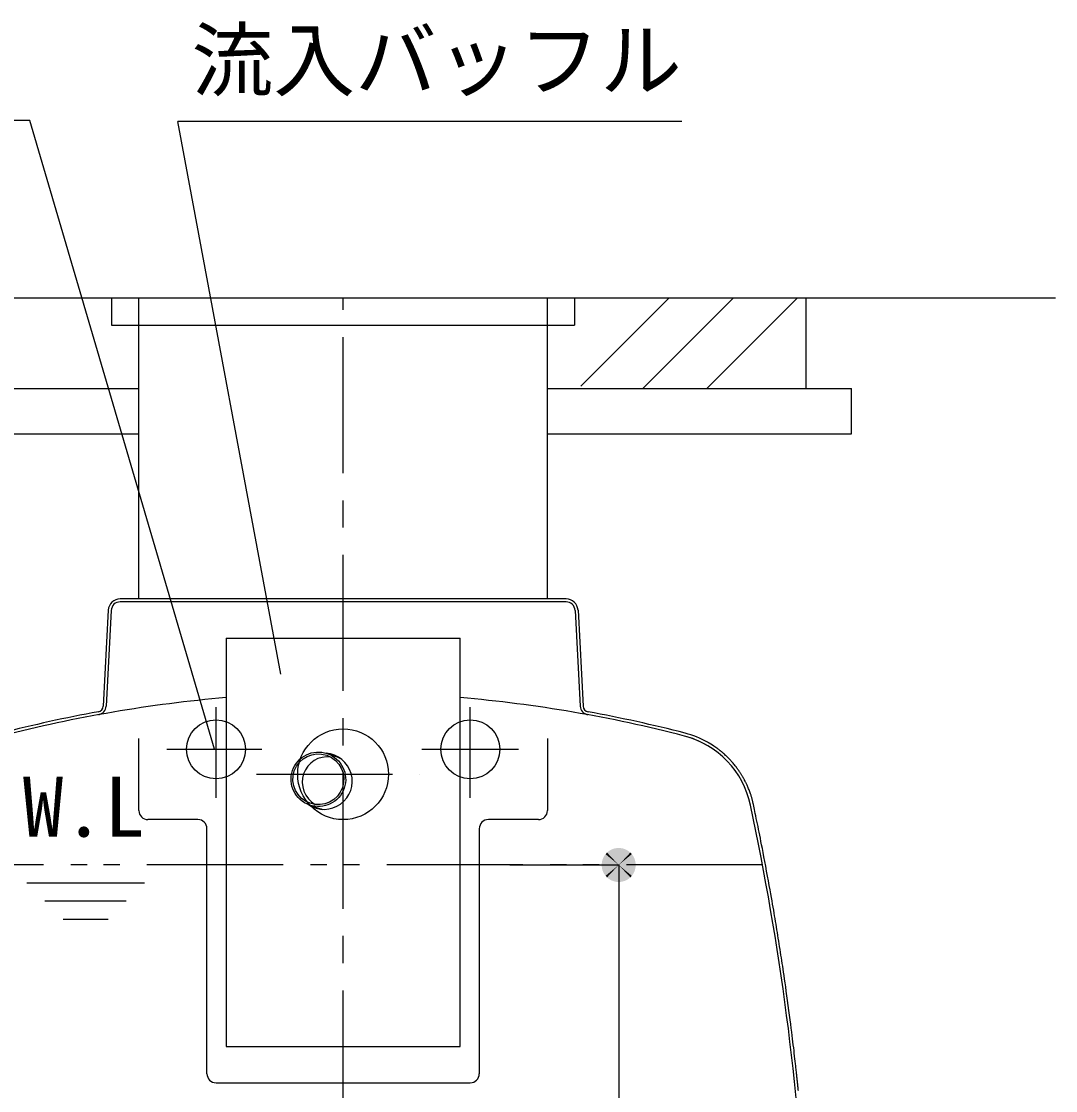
# Model space of a CAD drawing. Units: millimetres, scale not verified. Extents: x -8910 to 8910, y -6308 to 6308.
# Drawn here: x 673 to 1812, y -2356 to -1178 of the extents above; entities that cross this region are included whole.
import ezdxf
from ezdxf.enums import TextEntityAlignment as Align

# ---------------------------------------------------------------- set-up
doc = ezdxf.new("R2010")
doc.units = ezdxf.units.MM
doc.header["$LTSCALE"] = 30
doc.linetypes.add('CHAIN1', pattern=[8, 5, -1, 1, -1])
doc.linetypes.add('DOUBLE_CHAIN1', pattern=[8.8, 5, -1, 0.6, -0.6, 0.6, -1])
for name, color, linetype, lineweight in [('0-0_空気管', 3, 'Continuous', 25), ('0-1_機器', 2, 'Continuous', 25), ('0-4_00クル-フ-6寸法', 132, 'Continuous', 25)]:
    doc.layers.add(name, color=color, linetype=linetype, lineweight=lineweight)
doc.styles.add('ＭＳ ゴシック', font='')
doc.styles.get('ＭＳ ゴシック').set_extended_font_data('MS Gothic')

msp = doc.modelspace()

# ---------------------------------------------------------------- linework, layer by layer
at = {"layer": '0-0_空気管'}
for p, q in [((682.4, -1287.13), (397.4, -1287.13)), ((885.81, -1980.17), (682.4, -1287.13)), ((1400.75, -1288.38), (845.75, -1288.38)), ((958.91, -1897.45), (845.75, -1288.38)), ((772.67, -1482.67), (772.67, -1512.67)), ((802.8, -1814.47), (802.8, -1482.67)), ((1252.53, -1482.67), (1252.53, -1814.47)), ((772.67, -1512.67), (1282.67, -1512.67)), ((1273.18, -1814.47), (782.16, -1814.47)), ((1273.18, -1817.67), (782.16, -1817.67)), ((768.98, -1826.98), (763.44, -1932.55)), ((772.17, -1827.15), (766.64, -1932.71)), ((1283.17, -1827.15), (1288.7, -1932.71)), ((1286.36, -1826.98), (1291.89, -1932.55)), ((898.67, -1857.67), (1156.67, -1857.67)), ((898.67, -1857.67), (898.67, -2307.67)), ((1156.67, -2307.67), (1156.67, -1857.67)), ((802.67, -2047.67), (802.67, -1968.19)), ((1252.67, -1968.19), (1252.67, -2047.67)), ((1010.2, -1984.88), (1019.88, -1988.23)), ((990.57, -2041.57), (1001.59, -2045.39)), ((867.67, -2057.67), (812.67, -2057.67)), ((1242.67, -2057.67), (1187.67, -2057.67)), ((877.67, -2337.67), (877.67, -2067.67)), ((1177.67, -2067.67), (1177.67, -2337.67)), ((808.73, -2127.67), (679.23, -2127.67)), ((788.73, -2147.67), (699.23, -2147.67)), ((768.73, -2167.67), (719.23, -2167.67)), ((898.67, -2307.67), (1156.67, -2307.67)), ((887.67, -2347.67), (1167.67, -2347.67))]:
    msp.add_line(p, q, dxfattribs=at)
at = {"layer": '0-0_空気管', "linetype": 'CHAIN1'}
for p, q in [((1027.67, -3115.82), (1027.67, -1482.67)), ((887.67, -2033.7), (887.67, -1933.87)), ((1167.67, -2033.7), (1167.67, -1933.87)), ((833.41, -1980.17), (938.2, -1980.17)), ((1114.5, -1980.17), (1220.71, -1980.17)), ((932.07, -2007.67), (1112.23, -2007.67))]:
    msp.add_line(p, q, dxfattribs=at)
at = {"layer": '0-0_空気管', "linetype": 'DOUBLE_CHAIN1'}
msp.add_line((1489.62, -2107.67), (565.72, -2107.67), dxfattribs=at)
at = {"layer": '0-0_空気管'}
for points in [[(772.67, -1482.67), (1282.67, -1482.67), (1282.67, -1512.67)], [(1431.19, -1973.59), (1431.09, -1973.53), (1430.99, -1973.47), (1430.9, -1973.42), (1430.82, -1973.38), (1430.75, -1973.33), (1430.49, -1973.18), (1430.42, -1973.14), (1430.34, -1973.09), (1430.26, -1973.05), (1430.08, -1972.94), (1430, -1972.9), (1429.91, -1972.84), (1429.83, -1972.8), (1429.75, -1972.75), (1429.68, -1972.72), (1429.62, -1972.68), (1429.57, -1972.65), (1429.52, -1972.62), (1429.47, -1972.59), (1429.43, -1972.57), (1429.39, -1972.54), (1429.35, -1972.52), (1429.31, -1972.51), (1429.28, -1972.48), (1429.25, -1972.47), (1429.22, -1972.45), (1429.19, -1972.44), (1429.17, -1972.42), (1429.15, -1972.41), (1429.13, -1972.4), (1429.11, -1972.39), (1429.08, -1972.38), (1429.08, -1972.37), (1429.07, -1972.37), (1429.07, -1972.37), (1429.07, -1972.36), (1429.06, -1972.36), (1429.06, -1972.36)], [(1435.85, -1976.52), (1435.71, -1976.43), (1435.57, -1976.34), (1435.45, -1976.26), (1435.34, -1976.19), (1435.24, -1976.12), (1435.14, -1976.06), (1435.05, -1976), (1434.97, -1975.94), (1434.88, -1975.89), (1434.81, -1975.84), (1434.72, -1975.78), (1434.64, -1975.73), (1434.56, -1975.68), (1434.47, -1975.62), (1434.38, -1975.56), (1434.28, -1975.5), (1434.17, -1975.42), (1434.04, -1975.35), (1433.91, -1975.26), (1433.76, -1975.17), (1433.62, -1975.07), (1433.46, -1974.98), (1433.3, -1974.88), (1433.15, -1974.78), (1433, -1974.69), (1432.85, -1974.6), (1432.72, -1974.52), (1432.59, -1974.44), (1432.47, -1974.37), (1432.36, -1974.29), (1432.25, -1974.23), (1432.14, -1974.16), (1432.03, -1974.09), (1431.91, -1974.02), (1431.79, -1973.95), (1431.67, -1973.88), (1431.43, -1973.73), (1431.31, -1973.66), (1431.19, -1973.59)], [(1447.63, -1985.69), (1447.2, -1985.31), (1447.02, -1985.14), (1446.81, -1984.95), (1446.57, -1984.73), (1446.3, -1984.49), (1446, -1984.24), (1445.7, -1983.97), (1445.38, -1983.69), (1445.05, -1983.41), (1444.73, -1983.13), (1444.39, -1982.85), (1444.05, -1982.57), (1443.71, -1982.29), (1443.35, -1982), (1442.97, -1981.71), (1442.59, -1981.4), (1442.18, -1981.09), (1441.74, -1980.76), (1441.3, -1980.42), (1440.85, -1980.08), (1440.4, -1979.75), (1439.96, -1979.42), (1439.54, -1979.11), (1439.14, -1978.82), (1438.77, -1978.55), (1438.44, -1978.31), (1438.14, -1978.1), (1437.88, -1977.91), (1437.64, -1977.74), (1437.43, -1977.59), (1437.23, -1977.45), (1437.03, -1977.32), (1436.85, -1977.2), (1436.67, -1977.07), (1436.5, -1976.96), (1436.32, -1976.84), (1436.16, -1976.73), (1436, -1976.62), (1435.85, -1976.52)], [(1448.9, -1986.83), (1448.57, -1986.53), (1447.63, -1985.69)], [(1468.1, -2011.08), (1467.79, -2010.54), (1467.48, -2010), (1467.15, -2009.44), (1466.83, -2008.88), (1466.49, -2008.31), (1466.15, -2007.74), (1465.8, -2007.16), (1465.45, -2006.59), (1465.09, -2006.02), (1464.73, -2005.45), (1464.35, -2004.87), (1463.95, -2004.28), (1463.53, -2003.67), (1463.07, -2003.03), (1462.58, -2002.36), (1462.05, -2001.64), (1461.46, -2000.86), (1460.81, -2000.03), (1460.12, -1999.16), (1459.41, -1998.25), (1458.67, -1997.34), (1457.92, -1996.43), (1457.19, -1995.54), (1456.48, -1994.69), (1455.8, -1993.89), (1455.17, -1993.16), (1454.58, -1992.49), (1454.02, -1991.87), (1453.49, -1991.3), (1452.99, -1990.76), (1452.5, -1990.26), (1452.02, -1989.78), (1451.54, -1989.31), (1451.06, -1988.85), (1450.59, -1988.4), (1450.13, -1987.96), (1449.69, -1987.55), (1449.27, -1987.18), (1448.9, -1986.83)], [(1479.49, -2040.92), (1479.27, -2039.9), (1479.18, -2039.47), (1479.07, -2038.96), (1478.95, -2038.38), (1478.8, -2037.74), (1478.64, -2037.05), (1478.48, -2036.33), (1478.29, -2035.59), (1478.1, -2034.83), (1477.9, -2034.08), (1477.68, -2033.32), (1477.46, -2032.54), (1477.21, -2031.74), (1476.94, -2030.91), (1476.64, -2030.04), (1476.32, -2029.12), (1475.96, -2028.15), (1475.57, -2027.12), (1475.16, -2026.05), (1474.72, -2024.95), (1474.27, -2023.85), (1473.83, -2022.76), (1473.39, -2021.71), (1472.96, -2020.71), (1472.56, -2019.78), (1472.19, -2018.93), (1471.85, -2018.17), (1471.53, -2017.48), (1471.23, -2016.85), (1470.94, -2016.26), (1470.66, -2015.71), (1470.39, -2015.18), (1469.85, -2014.16), (1469.57, -2013.66), (1469.29, -2013.15), (1469, -2012.64), (1468.71, -2012.12), (1468.41, -2011.6), (1468.1, -2011.08)], [(1481.15, -2048.75), (1480.72, -2046.7), (1479.49, -2040.92)], [(1507.96, -2194.53), (1507.46, -2191.45), (1506.97, -2188.36), (1506.47, -2185.28), (1505.98, -2182.19), (1505.48, -2179.11), (1504.48, -2172.94), (1503.97, -2169.85), (1503.46, -2166.77), (1502.95, -2163.69), (1502.43, -2160.6), (1501.9, -2157.46), (1501.35, -2154.23), (1500.76, -2150.85), (1500.13, -2147.29), (1499.45, -2143.48), (1498.72, -2139.38), (1497.91, -2134.96), (1497.04, -2130.17), (1496.11, -2125.09), (1495.13, -2119.83), (1494.14, -2114.47), (1493.13, -2109.11), (1492.15, -2103.85), (1491.19, -2098.77), (1490.28, -2093.99), (1489.44, -2089.57), (1488.65, -2085.49), (1487.91, -2081.69), (1487.21, -2078.14), (1486.54, -2074.78), (1485.89, -2071.57), (1485.26, -2068.45), (1484.63, -2065.38), (1484, -2062.33), (1483.38, -2059.32), (1482.77, -2056.42), (1482.19, -2053.65), (1481.64, -2051.08), (1481.15, -2048.75)], [(1527.05, -2336.98), (1526.59, -2332.84), (1526.4, -2331.1), (1526.17, -2329.02), (1525.91, -2326.65), (1525.62, -2324.04), (1525.31, -2321.23), (1524.97, -2318.28), (1524.63, -2315.23), (1524.27, -2312.14), (1523.91, -2309.03), (1523.53, -2305.87), (1523.14, -2302.61), (1522.72, -2299.21), (1522.27, -2295.62), (1521.78, -2291.78), (1521.25, -2287.66), (1520.68, -2283.2), (1520.04, -2278.37), (1519.36, -2273.26), (1518.65, -2267.95), (1517.92, -2262.55), (1517.19, -2257.15), (1516.47, -2251.84), (1515.76, -2246.73), (1515.09, -2241.91), (1514.47, -2237.45), (1513.89, -2233.34), (1513.34, -2229.51), (1512.82, -2225.93), (1512.32, -2222.54), (1511.83, -2219.29), (1511.36, -2216.15), (1510.88, -2213.05), (1510.4, -2209.96), (1509.92, -2206.88), (1509.43, -2203.79), (1508.95, -2200.7), (1508.45, -2197.62), (1507.96, -2194.53)], [(1528.02, -2345.92), (1527.99, -2345.62), (1527.96, -2345.35), (1527.93, -2345.1), (1527.9, -2344.85), (1527.88, -2344.61), (1527.85, -2344.37), (1527.82, -2344.11), (1527.79, -2343.84), (1527.76, -2343.55), (1527.73, -2343.23), (1527.69, -2342.89), (1527.66, -2342.54), (1527.62, -2342.18), (1527.57, -2341.82), (1527.54, -2341.46), (1527.5, -2341.11), (1527.46, -2340.78), (1527.43, -2340.47), (1527.4, -2340.19), (1527.37, -2339.92), (1527.34, -2339.66), (1527.32, -2339.42), (1527.29, -2339.19), (1527.27, -2338.96), (1527.24, -2338.74), (1527.19, -2338.3), (1527.17, -2338.09), (1527.15, -2337.9), (1527.13, -2337.71), (1527.11, -2337.54), (1527.09, -2337.4), (1527.05, -2336.98)], [(1528.71, -2352.47), (1528.7, -2352.34), (1528.68, -2352.22), (1528.67, -2352.11), (1528.66, -2352), (1528.65, -2351.91), (1528.64, -2351.81), (1528.63, -2351.72), (1528.62, -2351.64), (1528.61, -2351.55), (1528.6, -2351.45), (1528.59, -2351.36), (1528.58, -2351.26), (1528.57, -2351.16), (1528.56, -2351.06), (1528.55, -2350.95), (1528.54, -2350.83), (1528.52, -2350.7), (1528.51, -2350.57), (1528.5, -2350.44), (1528.48, -2350.29), (1528.47, -2350.15), (1528.45, -2350), (1528.43, -2349.84), (1528.41, -2349.68), (1528.4, -2349.52), (1528.38, -2349.35), (1528.36, -2349.18), (1528.34, -2348.99), (1528.32, -2348.79), (1528.3, -2348.57), (1528.27, -2348.33), (1528.25, -2348.08), (1528.22, -2347.8), (1528.18, -2347.5), (1528.15, -2347.18), (1528.12, -2346.86), (1528.08, -2346.54), (1528.05, -2346.22), (1528.02, -2345.92)], [(1529.11, -2356.31), (1529.11, -2356.3), (1529.1, -2356.29), (1529.1, -2356.27), (1529.1, -2356.26), (1529.1, -2356.24), (1529.1, -2356.23), (1529.09, -2356.18), (1529.09, -2356.15), (1529.09, -2356.12), (1529.08, -2356.05), (1529.07, -2355.98), (1529.07, -2355.94), (1529.07, -2355.9), (1529.06, -2355.86), (1529.06, -2355.81), (1529.05, -2355.76), (1529.04, -2355.7), (1529.04, -2355.63), (1529.03, -2355.55), (1529.02, -2355.46), (1529.01, -2355.37), (1529, -2355.26), (1528.98, -2355.04), (1528.96, -2354.92), (1528.94, -2354.69), (1528.93, -2354.59), (1528.92, -2354.48), (1528.91, -2354.37), (1528.89, -2354.26), (1528.88, -2354.14), (1528.87, -2354.02), (1528.86, -2353.9), (1528.84, -2353.76), (1528.83, -2353.6), (1528.81, -2353.45), (1528.76, -2352.94), (1528.74, -2352.78), (1528.72, -2352.62), (1528.71, -2352.47)]]:
    msp.add_lwpolyline(points, dxfattribs=at)
for centre, radius in [((887.67, -1980.17), 32.5), ((1167.67, -1980.17), 32.5), ((1027.67, -2007.67), 50)]:
    msp.add_circle(centre, radius, dxfattribs=at)
for centre, radius, start, end in [((782.16, -1827.67), 13.2, 90, 177), ((1273.18, -1827.67), 13.2, 2.99998, 90), ((782.16, -1827.67), 10, 90, 177), ((1273.18, -1827.67), 10, 2.99998, 90), ((1027.67, -3417.67), 1500, 94.9335, 104.51398), ((1027.67, -3417.67), 1500, 75.48569, 85.06644), ((1027.67, -3417.67), 1503.2, 100.33286, 104.51398), ((756.66, -1932.19), 6.8, 280.33899, 357), ((756.66, -1932.19), 10, 280.33899, 357), ((1298.69, -1932.19), 10, 183, 259.661), ((1298.69, -1932.19), 6.8, 183, 259.661), ((1027.67, -3417.67), 1503.2, 75.48598, 79.66042), ((1378.54, -2062.35), 100, 60.68999, 75.48599), ((1378.54, -2062.35), 100, 11.98799, 75.48599), ((1378.54, -2062.35), 103.2, 60.68999, 75.48599), ((1006.68, -2015.4), 31, 236.12399, 85.689), ((812.67, -2047.67), 10, 180, 270), ((1027.67, -2007.67), 50, 222.97299, 224.491), ((1242.67, -2047.67), 10, 270, 0), ((-1458.22, -2664.68), 3000, 2.99998, 11.98755), ((867.67, -2067.67), 10, 0, 90), ((1187.67, -2067.67), 10, 90, 180), ((887.67, -2337.67), 10, 180, 270), ((1167.67, -2337.67), 10, 270, 0)]:
    msp.add_arc(centre, radius, start, end, dxfattribs=at)
for major_axis in [(-28.43, 9.84), (-26.54, 9.19)]:
    msp.add_ellipse((1000.39, -2013.23), major_axis=major_axis, ratio=0.997, dxfattribs=at)
for major_axis, start_param, end_param in [((17.89, -22.22), 2.3257982, 5.0766772), ((-19.17, 23.8), 5.0663404, 5.2837872), ((-19.17, 23.8), 2.1421946, 2.260346)]:
    msp.add_ellipse((1010.73, -2016.81), major_axis=major_axis, ratio=0.9743, start_param=start_param, end_param=end_param, dxfattribs=at)
at = {"layer": '0-1_機器'}
for p, q in [((41.71, -1482.67), (1812.41, -1482.67)), ((1289.47, -1580.08), (1386.88, -1482.67)), ((1357.59, -1582.67), (1457.59, -1482.67)), ((1428.3, -1582.67), (1528.3, -1482.67)), ((1537.67, -1582.67), (1537.67, -1482.67)), ((467.67, -1582.67), (802.8, -1582.67)), ((1252.53, -1582.67), (1587.67, -1582.67)), ((1587.67, -1632.67), (1587.67, -1582.67)), ((467.67, -1632.67), (802.8, -1632.67)), ((1252.53, -1632.67), (1587.67, -1632.67))]:
    msp.add_line(p, q, dxfattribs=at)
at = {"layer": '0-4_00クル-フ-6寸法', "color": 4}
for p, q in [((1211.17, -2107.67), (1331.17, -2107.67)), ((1331.17, -2107.67), (1331.17, -3357.67))]:
    msp.add_line(p, q, dxfattribs=at)
at = {"layer": '0-4_00クル-フ-6寸法'}
for points in [[(1331.17, -2107.67), (1315.34, -2097.62), (1316.72, -2095.72)], [(1331.17, -2107.67), (1316.72, -2095.72), (1318.33, -2094)], [(1331.17, -2107.67), (1318.33, -2094), (1320.15, -2092.5)], [(1331.17, -2107.67), (1320.15, -2092.5), (1322.14, -2091.24)], [(1331.17, -2107.67), (1322.14, -2091.24), (1324.27, -2090.24)], [(1331.17, -2107.67), (1324.27, -2090.24), (1326.51, -2089.51)], [(1331.17, -2107.67), (1326.51, -2089.51), (1328.82, -2089.07)], [(1331.17, -2107.67), (1328.82, -2089.07), (1331.17, -2088.92)], [(1331.17, -2107.67), (1331.17, -2088.92), (1333.52, -2089.07)], [(1331.17, -2107.67), (1333.52, -2089.07), (1335.83, -2089.51)], [(1331.17, -2107.67), (1335.83, -2089.51), (1338.07, -2090.24)], [(1331.17, -2107.67), (1338.07, -2090.24), (1340.2, -2091.24)], [(1331.17, -2107.67), (1340.2, -2091.24), (1342.19, -2092.5)], [(1331.17, -2107.67), (1342.19, -2092.5), (1344.01, -2094)], [(1331.17, -2107.67), (1344.01, -2094), (1345.62, -2095.72)], [(1331.17, -2107.67), (1345.62, -2095.72), (1347, -2097.62)], [(1331.17, -2107.67), (1312.46, -2106.49), (1312.75, -2104.16)], [(1331.17, -2107.67), (1312.46, -2108.85), (1312.46, -2106.49)], [(1331.17, -2107.67), (1312.75, -2111.18), (1312.46, -2108.85)], [(1331.17, -2107.67), (1312.75, -2104.16), (1313.34, -2101.88)], [(1331.17, -2107.67), (1313.34, -2113.46), (1312.75, -2111.18)], [(1331.17, -2107.67), (1313.34, -2101.88), (1314.2, -2099.69)], [(1331.17, -2107.67), (1314.2, -2115.65), (1313.34, -2113.46)], [(1331.17, -2107.67), (1314.2, -2099.69), (1315.34, -2097.62)], [(1331.17, -2107.67), (1315.34, -2117.72), (1314.2, -2115.65)], [(1331.17, -2107.67), (1316.72, -2119.62), (1315.34, -2117.72)], [(1331.17, -2107.67), (1318.33, -2121.34), (1316.72, -2119.62)], [(1331.17, -2107.67), (1320.15, -2122.84), (1318.33, -2121.34)], [(1331.17, -2107.67), (1322.14, -2124.1), (1320.15, -2122.84)], [(1331.17, -2107.67), (1324.27, -2125.1), (1322.14, -2124.1)], [(1331.17, -2107.67), (1326.51, -2125.83), (1324.27, -2125.1)], [(1331.17, -2107.67), (1328.82, -2126.27), (1326.51, -2125.83)], [(1331.17, -2107.67), (1331.17, -2126.42), (1328.82, -2126.27)], [(1331.17, -2107.67), (1347, -2097.62), (1348.14, -2099.69)], [(1331.17, -2107.67), (1348.14, -2099.69), (1349, -2101.88)], [(1331.17, -2107.67), (1349, -2101.88), (1349.59, -2104.16)], [(1331.17, -2107.67), (1349.59, -2104.16), (1349.88, -2106.49)], [(1331.17, -2107.67), (1349.88, -2106.49), (1349.88, -2108.85)], [(1331.17, -2107.67), (1333.52, -2126.27), (1331.17, -2126.42)], [(1331.17, -2107.67), (1335.83, -2125.83), (1333.52, -2126.27)], [(1331.17, -2107.67), (1338.07, -2125.1), (1335.83, -2125.83)], [(1331.17, -2107.67), (1340.2, -2124.1), (1338.07, -2125.1)], [(1331.17, -2107.67), (1342.19, -2122.84), (1340.2, -2124.1)], [(1331.17, -2107.67), (1344.01, -2121.34), (1342.19, -2122.84)], [(1331.17, -2107.67), (1345.62, -2119.62), (1344.01, -2121.34)], [(1331.17, -2107.67), (1347, -2117.72), (1345.62, -2119.62)], [(1331.17, -2107.67), (1348.14, -2115.65), (1347, -2117.72)], [(1331.17, -2107.67), (1349, -2113.46), (1348.14, -2115.65)], [(1331.17, -2107.67), (1349.59, -2111.18), (1349, -2113.46)], [(1331.17, -2107.67), (1349.88, -2108.85), (1349.59, -2111.18)]]:
    msp.add_solid(points, dxfattribs=at)

# ---------------------------------------------------------------- texts
at = {"layer": '0-0_空気管', "color": 4, "style": 'ＭＳ ゴシック'}
for s, p in [('流入バッフル', (860.75, -1273.38)), ('W.L', (674.72, -2096.28))]:
    msp.add_text(s, height=65.98, dxfattribs=at).set_placement(p, align=Align.BOTTOM_LEFT)

doc.saveas('drawing.dxf')
